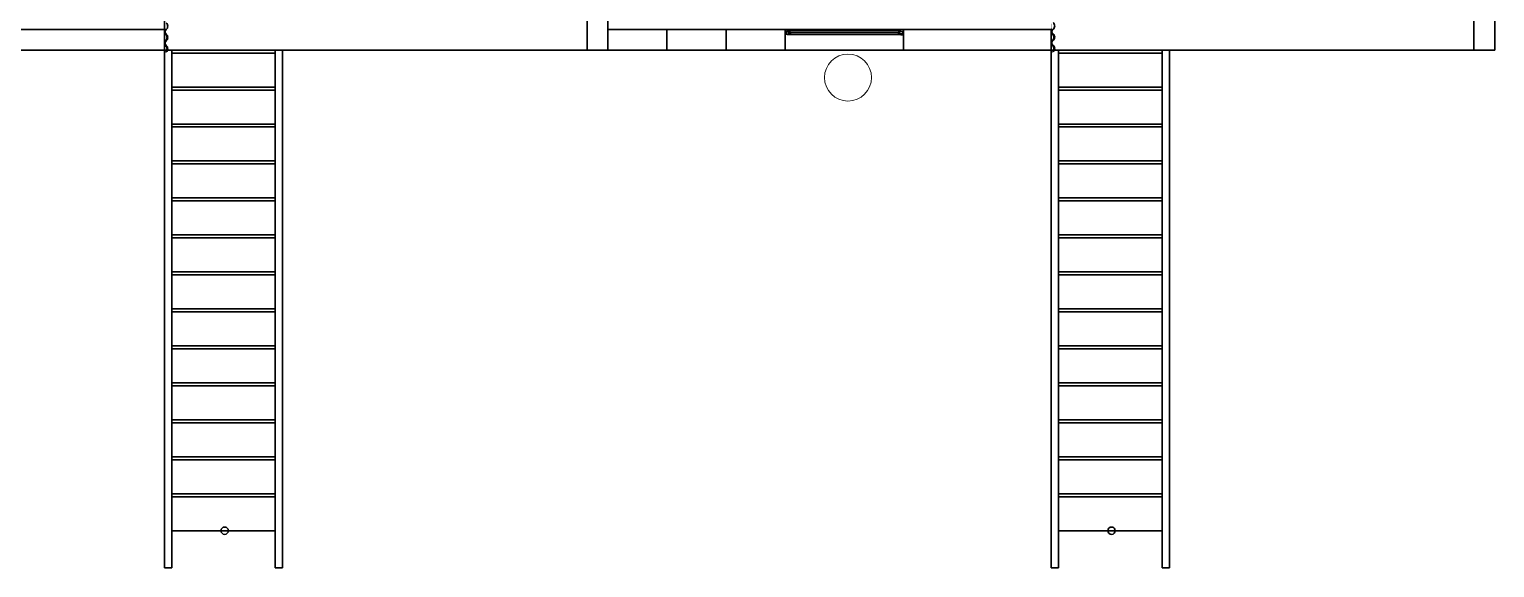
# Model space of a CAD drawing. Header units: metres. Extents: x -74.1 to 15, y -108.3 to -10.
# Drawn here: x -25.19 to -15.27, y -70.65 to -67.01 of the extents above; entities that cross this region are included whole.
import ezdxf

# ---------------------------------------------------------------- set-up
doc = ezdxf.new("R2010")
doc.units = ezdxf.units.M
doc.header["$LTSCALE"] = 5
doc.header["$MEASUREMENT"] = 0
for name, color, linetype, lineweight in [('A-ANNO-SYMB', 3, 'Continuous', 18), ('A-FLOR-LEVL', 7, 'Continuous', 35), ('A-GLAZ-FULL', 4, 'Continuous', 25), ('A-WALL-FULL', 7, 'Continuous', 35)]:
    doc.layers.add(name, color=color, linetype=linetype, lineweight=lineweight)

msp = doc.modelspace()

# ---------------------------------------------------------------- linework, layer by layer
at = {"layer": 'A-ANNO-SYMB'}
msp.add_circle((-19.6496, -67.3365), 0.1589, dxfattribs=at)
at = {"layer": 'A-FLOR-LEVL'}
for p, q in [((-24.2746, -70.6509), (-24.2746, -67.1509)), ((-23.4646, -67.1509), (-24.2646, -67.1509)), ((-24.2246, -70.6509), (-24.2246, -67.1509)), ((-24.2246, -67.1709), (-23.5246, -67.1709)), ((-23.5246, -70.6509), (-23.5246, -67.1509)), ((-23.4746, -70.6509), (-23.4746, -67.1509)), ((-18.2746, -70.6509), (-18.2746, -67.1509)), ((-17.4646, -67.1509), (-18.2646, -67.1509)), ((-18.2246, -70.6509), (-18.2246, -67.1509)), ((-18.2246, -67.1709), (-17.5246, -67.1709)), ((-17.5246, -70.6509), (-17.5246, -67.1509)), ((-17.4746, -70.6509), (-17.4746, -67.1509)), ((-23.5246, -67.4009), (-24.2246, -67.4009)), ((-17.5246, -67.4009), (-18.2246, -67.4009)), ((-23.5246, -67.4209), (-24.2246, -67.4209)), ((-17.5246, -67.4209), (-18.2246, -67.4209)), ((-23.5246, -67.6509), (-24.2246, -67.6509)), ((-23.5246, -67.6709), (-24.2246, -67.6709)), ((-17.5246, -67.6509), (-18.2246, -67.6509)), ((-17.5246, -67.6709), (-18.2246, -67.6709)), ((-23.5246, -67.9009), (-24.2246, -67.9009)), ((-17.5246, -67.9009), (-18.2246, -67.9009)), ((-23.5246, -67.9209), (-24.2246, -67.9209)), ((-17.5246, -67.9209), (-18.2246, -67.9209)), ((-23.5246, -68.1509), (-24.2246, -68.1509)), ((-23.5246, -68.1709), (-24.2246, -68.1709)), ((-17.5246, -68.1509), (-18.2246, -68.1509)), ((-17.5246, -68.1709), (-18.2246, -68.1709)), ((-23.5246, -68.4009), (-24.2246, -68.4009)), ((-17.5246, -68.4009), (-18.2246, -68.4009)), ((-23.5246, -68.4209), (-24.2246, -68.4209)), ((-17.5246, -68.4209), (-18.2246, -68.4209)), ((-23.5246, -68.6509), (-24.2246, -68.6509)), ((-23.5246, -68.6709), (-24.2246, -68.6709)), ((-17.5246, -68.6509), (-18.2246, -68.6509)), ((-17.5246, -68.6709), (-18.2246, -68.6709)), ((-23.5246, -68.9009), (-24.2246, -68.9009)), ((-23.5246, -68.9209), (-24.2246, -68.9209)), ((-17.5246, -68.9009), (-18.2246, -68.9009)), ((-17.5246, -68.9209), (-18.2246, -68.9209)), ((-23.5246, -69.1509), (-24.2246, -69.1509)), ((-23.5246, -69.1709), (-24.2246, -69.1709)), ((-17.5246, -69.1509), (-18.2246, -69.1509)), ((-17.5246, -69.1709), (-18.2246, -69.1709)), ((-23.5246, -69.4009), (-24.2246, -69.4009)), ((-23.5246, -69.4209), (-24.2246, -69.4209)), ((-17.5246, -69.4009), (-18.2246, -69.4009)), ((-17.5246, -69.4209), (-18.2246, -69.4209)), ((-23.5246, -69.6509), (-24.2246, -69.6509)), ((-23.5246, -69.6709), (-24.2246, -69.6709)), ((-17.5246, -69.6509), (-18.2246, -69.6509)), ((-17.5246, -69.6709), (-18.2246, -69.6709)), ((-23.5246, -69.9009), (-24.2246, -69.9009)), ((-23.5246, -69.9209), (-24.2246, -69.9209)), ((-23.5246, -69.9209), (-24.2246, -69.9209)), ((-17.5246, -69.9009), (-18.2246, -69.9009)), ((-17.5246, -69.9209), (-18.2246, -69.9209)), ((-17.5246, -69.9209), (-18.2246, -69.9209)), ((-23.5246, -70.1509), (-24.2246, -70.1509)), ((-23.5246, -70.1709), (-24.2246, -70.1709)), ((-17.5246, -70.1509), (-18.2246, -70.1509)), ((-17.5246, -70.1709), (-18.2246, -70.1709)), ((-23.5246, -70.4009), (-24.2246, -70.4009)), ((-17.5246, -70.4009), (-18.2246, -70.4009)), ((-24.2246, -70.6509), (-24.2746, -70.6509)), ((-23.4746, -70.6509), (-23.5246, -70.6509)), ((-18.2246, -70.6509), (-18.2746, -70.6509)), ((-17.4746, -70.6509), (-17.5246, -70.6509))]:
    msp.add_line(p, q, dxfattribs=at)
for centre in [(-23.8665, -70.4009), (-17.8665, -70.4009)]:
    msp.add_circle(centre, 0.025, dxfattribs=at)
at = {"layer": 'A-GLAZ-FULL'}
for p, q in [((-20.0746, -67.0472), (-20.0746, -67.0209)), ((-20.0659, -67.0234), (-20.0721, -67.0234)), ((-20.0721, -67.0447), (-20.0721, -67.0234)), ((-20.0679, -67.0274), (-20.0679, -67.0407)), ((-20.0679, -67.0274), (-20.0387, -67.0274)), ((-20.0679, -67.0407), (-20.0387, -67.0407)), ((-20.0659, -67.0209), (-20.0659, -67.0234)), ((-20.0659, -67.0447), (-20.0659, -67.0472)), ((-19.2912, -67.0209), (-20.0601, -67.0209)), ((-19.2746, -67.0472), (-20.0601, -67.0472)), ((-20.0487, -67.0365), (-20.0487, -67.0315)), ((-19.3004, -67.0315), (-20.0487, -67.0315)), ((-19.3004, -67.0365), (-20.0487, -67.0365)), ((-20.0387, -67.0274), (-20.0387, -67.0315)), ((-20.0387, -67.0365), (-20.0387, -67.0407)), ((-19.3104, -67.0274), (-19.3104, -67.0315)), ((-19.2812, -67.0274), (-19.3104, -67.0274)), ((-19.3104, -67.0365), (-19.3104, -67.0407)), ((-19.2812, -67.0407), (-19.3104, -67.0407)), ((-19.3004, -67.0315), (-19.3004, -67.0365)), ((-19.2912, -67.0209), (-19.2912, -67.0234)), ((-19.2912, -67.0234), (-19.2771, -67.0234)), ((-19.2912, -67.0447), (-19.2912, -67.0472)), ((-19.2912, -67.0472), (-19.2746, -67.0472)), ((-19.2812, -67.0274), (-19.2812, -67.0407)), ((-19.2771, -67.0234), (-19.2771, -67.0447))]:
    msp.add_line(p, q, dxfattribs=at)
at = {"layer": 'A-WALL-FULL'}
for p, q in [((-24.2746, -67.0109), (-24.2751, -64.2149)), ((-20.8746, -67.0109), (-21.2746, -67.0109)), ((-21.2746, -67.0109), (-21.2746, -67.1509)), ((-20.4746, -67.0109), (-20.8746, -67.0109)), ((-20.8746, -67.0109), (-20.8746, -67.1509)), ((-20.8746, -67.1509), (-20.8746, -67.0109)), ((-20.0746, -67.0109), (-20.4746, -67.0109)), ((-20.4746, -67.0109), (-20.4746, -67.1509)), ((-20.4746, -67.1509), (-20.4746, -67.0109)), ((-20.0746, -67.0109), (-19.2746, -67.0109)), ((-20.0746, -67.1509), (-20.0746, -67.0109)), ((-24.2746, -67.1509), (-21.2646, -67.1509)), ((-24.2655, -67.1612), (-24.2623, -67.1651)), ((-21.2746, -67.1509), (-20.8746, -67.1509)), ((-20.8746, -67.1509), (-20.4746, -67.1509)), ((-20.4746, -67.1509), (-20.0746, -67.1509)), ((-19.2746, -67.1509), (-20.0746, -67.1509)), ((-18.2746, -67.1509), (-15.4146, -67.1509)), ((-18.2655, -67.1595), (-18.2623, -67.1634))]:
    msp.add_line(p, q, dxfattribs=at)
for points in [[(-21.4146, -66.8009), (-21.2746, -66.8009), (-21.2746, -67.1509), (-21.4146, -67.1509)], [(-15.4146, -66.8009), (-15.2746, -66.8009), (-15.2746, -67.1509), (-15.4146, -67.1509)], [(-25.2746, -67.0109), (-24.2746, -67.0109), (-24.2746, -67.1509), (-25.2746, -67.1509)], [(-19.2746, -67.0109), (-18.2746, -67.0109), (-18.2746, -67.1509), (-19.2746, -67.1509)]]:
    msp.add_lwpolyline(points, close=True, dxfattribs=at)
at = {"layer": 'A-WALL-FULL', "const_width": 0.001}
msp.add_lwpolyline([(-18.2811, -66.9729), (-18.2751, -66.9729), (-18.2751, -67.0109), (-18.2811, -67.0109), (-18.283, -67.0089), (-18.3141, -67.0089), (-18.3251, -67.0089), (-18.3271, -67.0109), (-18.3331, -67.0109), (-18.3331, -66.9729), (-18.3271, -66.9729)], dxfattribs=at)
at = {"layer": 'A-WALL-FULL'}
for centre, radius, start, end in [((-24.2498, -67.0279), 0.0247, 129.42406, 230.57594), ((-24.2498, -67.0279), 0.0197, 129.42406, 230.57594), ((-24.2811, -66.9898), 0.0297, 309.42406, 50.57594), ((-18.2498, -67.0262), 0.0247, 129.42406, 230.57594), ((-18.2498, -67.0262), 0.0197, 129.42406, 230.57594), ((-18.2811, -66.9881), 0.0297, 309.42406, 50.57594), ((-24.2498, -67.1041), 0.0247, 129.42406, 230.57594), ((-24.2498, -67.1041), 0.0197, 129.42406, 230.57594), ((-24.2811, -67.066), 0.0247, 309.42406, 50.57594), ((-24.2811, -67.066), 0.0297, 309.42406, 50.57594), ((-18.2498, -67.1024), 0.0247, 129.42406, 230.57594), ((-18.2498, -67.1024), 0.0197, 129.42406, 230.57594), ((-18.2811, -67.0643), 0.0247, 309.42406, 50.57594), ((-18.2811, -67.0643), 0.0297, 309.42406, 50.57594), ((-24.2811, -67.1422), 0.0247, 309.42406, 50.57594), ((-24.2811, -67.1422), 0.0297, 309.42406, 50.57594), ((-18.2811, -67.1405), 0.0247, 309.42406, 50.57594), ((-18.2811, -67.1405), 0.0297, 309.42406, 50.57594)]:
    msp.add_arc(centre, radius, start, end, dxfattribs=at)

doc.saveas('drawing.dxf')
